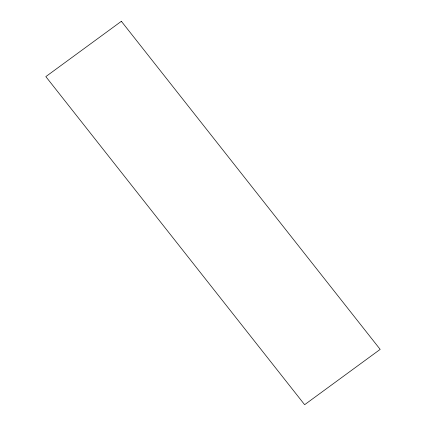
<?xml version="1.0" encoding="UTF-8"?>
<svg xmlns="http://www.w3.org/2000/svg" width="426" height="426" viewBox="0 0 426 426"><rect width="100%" height="100%" fill="white"/><g stroke="black" fill="none" stroke-linecap="round" stroke-linejoin="round"><path stroke-width="0.64" d="M121.367 21.3L45.827 76.616L304.633 404.7L380.173 349.384L121.367 21.3"/></g></svg>
